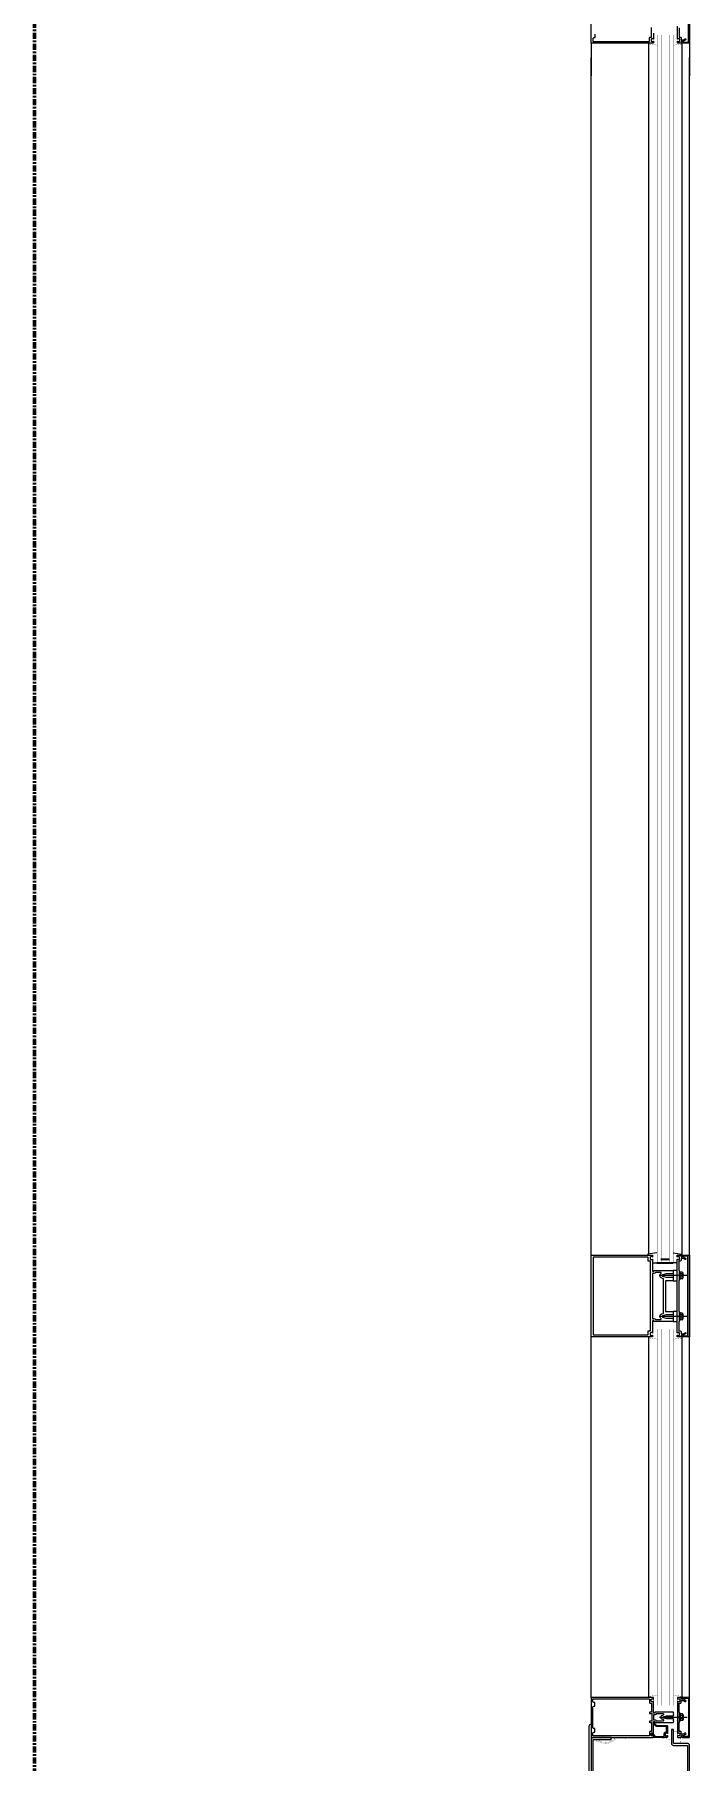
# Model space of a CAD drawing. Header units: inches. Extents: x 3850 to 5846, y -3 to 909.
# Drawn here: x 4760.3 to 4800.3, y 411.1 to 516.5 of the extents above; entities that cross this region are included whole.
import ezdxf

# ---------------------------------------------------------------- set-up
doc = ezdxf.new("R2010")
doc.units = ezdxf.units.IN
doc.header["$LTSCALE"] = 0.5
doc.header["$MEASUREMENT"] = 0
doc.linetypes.add('CENTER2', pattern=[1.125, 0.75, -0.125, 0.125, -0.125])
doc.layers.get('0').update_dxf_attribs({"lineweight": 18})
doc.layers.get('Defpoints').update_dxf_attribs({"color": 140, "lineweight": 18})
for name, color, linetype, lineweight in [('A-Detl-Fine', 90, 'Continuous', 18), ('A-Detl-Medm', 31, 'Continuous', 25), ('A-Detl-Thin', 150, 'Continuous', 18), ('A-Detl-Wide', 213, 'Continuous', 50)]:
    doc.layers.add(name, color=color, linetype=linetype, lineweight=lineweight)
doc.styles.add('Arch-Dim', font='romans.shx', dxfattribs={"width": 0.75})
doc.dimstyles.new('Aec-Arch-I-96', dxfattribs={"dimscale": 96, "dimtxt": 0.09375, "dimasz": 0.0625, "dimexe": 0.0625, "dimexo": 0.0625, "dimgap": 0.03125, "dimtad": 1, "dimdec": 4, "dimzin": 3, "dimdsep": 46, "dimlunit": 4, "dimtxsty": 'Arch-Dim', "dimblk": 'ARCHTICK', "dimcen": 0.09375, "dimazin": 2, "dimtfac": 0.75, "dimtdec": 4, "dimtix": 1, "dimtmove": 2, "dimatfit": 2, "dimfxl": 1, "dimtolj": 1, "dimtzin": 0, "dimarcsym": 0})

# ---------------------------------------------------------------- blocks, each defined once
blk = doc.blocks.new('AecDtl_9650C2')
at = {"layer": 'A-Detl-Thin'}
blk.add_lwpolyline([(0.04, 0.59), (0.6, 0.02, 0.414214), (0.65, 0.02), (0.65, 0.02, 0.397145), (0.65, 0.07), (0.16, 0.62, -0.18372), (0.12, 0.7), (0.12, 3.88, 0.414214), (0, 4), (0, 0.68, 0.198912)], format="xyb", close=True, dxfattribs=at)
blk = doc.blocks.new('_ArchTick')
at = {"color": 0, "linetype": 'ByBlock', "const_width": 0.15}
blk.add_lwpolyline([(-0.5, -0.5), (0.5, 0.5)], dxfattribs=at)
blk = doc.blocks.new('*D189')
at = {"layer": 'A-Detl-Wide', "color": 0, "lineweight": -2, "transparency": 16777216}
for p, q in [((4802.32, 415), (4838.32, 415)), ((4836.32, 415), (4836.32, 409)), ((4795.82, 409), (4838.32, 409))]:
    blk.add_line(p, q, dxfattribs=at)
at = {"layer": 'Defpoints', "color": 0, "transparency": 16777216}
for p in [(4800.32, 415), (4793.82, 409), (4836.32, 409)]:
    blk.add_point(p, dxfattribs=at)
at = {"layer": 'A-Detl-Wide', "color": 0, "lineweight": -2, "transparency": 16777216, "xscale": 2, "yscale": 2, "zscale": 2}
for p, rotation in [((4836.32, 415), 90), ((4836.32, 409), 270)]:
    blk.add_blockref('_ArchTick', p, dxfattribs=dict(at, rotation=rotation))
at = {"layer": 'A-Detl-Wide', "color": 0, "transparency": 16777216, "insert": (4833.53, 412), "char_height": 3, "attachment_point": 5, "rotation": 90, "style": 'Arch-Dim'}
blk.add_mtext('\\A1;6"', dxfattribs=at)

msp = doc.modelspace()

# ---------------------------------------------------------------- linework, layer by layer
at = {"layer": 'A-Detl-Fine'}
for p, q in [((4797.83788, 515.94367), (4797.83788, 516.00268)), ((4797.83788, 442.06037), (4797.83788, 515.94367)), ((4799.87002, 515.94367), (4799.87002, 516.00446)), ((4799.87002, 442.06037), (4799.87002, 515.94367)), ((4798.06993, 441.52037), (4798.31993, 441.52037)), ((4800.16419, 440.74998), (4798.47038, 440.74998)), ((4799.56944, 441.52037), (4799.31944, 441.52037)), ((4799.73848, 441.00679), (4799.69848, 441.00679)), ((4799.69848, 441.00679), (4799.69848, 440.50679)), ((4799.73848, 440.50679), (4799.69848, 440.50679)), ((4799.73848, 441.00679), (4799.73848, 440.50679)), ((4799.87816, 440.9597), (4799.73848, 440.9597)), ((4799.87816, 440.85825), (4799.73848, 440.85825)), ((4799.87816, 440.65533), (4799.73848, 440.65533)), ((4799.87816, 440.55387), (4799.73848, 440.55387)), ((4799.90079, 440.94338), (4799.88209, 440.94338)), ((4799.88209, 440.94338), (4799.88209, 440.57019)), ((4799.90079, 440.57019), (4799.88209, 440.57019)), ((4799.91309, 440.90897), (4799.91309, 440.6046)), ((4799.73848, 438.50679), (4799.69848, 438.50679)), ((4799.69848, 438.50679), (4799.69848, 438.00679)), ((4799.73848, 438.50679), (4799.73848, 438.00679)), ((4799.87816, 438.4597), (4799.73848, 438.4597)), ((4799.88209, 438.44338), (4799.88209, 438.07019)), ((4799.90079, 438.44338), (4799.88209, 438.44338)), ((4799.91309, 438.40897), (4799.91309, 438.1046)), ((4800.16419, 438.24998), (4798.47038, 438.24998)), ((4799.73848, 438.00679), (4799.69848, 438.00679)), ((4799.87816, 438.35825), (4799.73848, 438.35825)), ((4799.87816, 438.15533), (4799.73848, 438.15533)), ((4799.87816, 438.05387), (4799.73848, 438.05387)), ((4799.90079, 438.07019), (4799.88209, 438.07019)), ((4797.83778, 436.94097), (4797.83778, 436.99998)), ((4797.83788, 415.05899), (4797.83788, 436.94095)), ((4799.86993, 436.94097), (4799.86993, 437.00176)), ((4799.87002, 415.05899), (4799.87002, 436.94095)), ((4797.83788, 415.05899), (4797.83788, 414.99998)), ((4799.87002, 415.05899), (4799.87002, 414.9982)), ((4800.18136, 413.77844), (4798.48755, 413.77844)), ((4799.75564, 414.03525), (4799.71564, 414.03525)), ((4799.71564, 414.03525), (4799.71564, 413.53525)), ((4799.75564, 413.53525), (4799.71564, 413.53525)), ((4799.75564, 414.03525), (4799.75564, 413.53525)), ((4799.89532, 413.98816), (4799.75564, 413.98816)), ((4799.89532, 413.88671), (4799.75564, 413.88671)), ((4799.89532, 413.68379), (4799.75564, 413.68379)), ((4799.89532, 413.58233), (4799.75564, 413.58233)), ((4799.89925, 413.97184), (4799.89925, 413.59865)), ((4799.91795, 413.97184), (4799.89925, 413.97184)), ((4799.91795, 413.59865), (4799.89925, 413.59865)), ((4799.93025, 413.93743), (4799.93025, 413.63306)), ((4798.69294, 412.49791), (4798.69294, 412.55655))]:
    msp.add_line(p, q, dxfattribs=at)
at = {"layer": 'A-Detl-Fine', "const_width": 0.01111}
for points in [[(4798.12127, 516.47137), (4798.36558, 516.47137)], [(4799.58663, 516.47137), (4799.34231, 516.47137)], [(4798.36558, 515.86889), (4797.83788, 515.94367)], [(4799.34231, 515.86889), (4799.87002, 515.94367)], [(4798.12117, 437.46867), (4798.36549, 437.46867)], [(4799.58654, 437.46867), (4799.34222, 437.46867)], [(4798.36549, 436.86619), (4797.83778, 436.94097)], [(4799.34222, 436.86619), (4799.86993, 436.94097)], [(4798.36558, 415.13377), (4797.83788, 415.05899)], [(4798.12127, 414.53129), (4798.36558, 414.53129)], [(4799.34231, 415.13377), (4799.87002, 415.05899)], [(4799.58663, 414.53129), (4799.34231, 414.53129)], [(4799.34256, 414.08431), (4799.58685, 414.08431)], [(4799.58685, 413.47257), (4799.34256, 413.47257)], [(4794.62063, 412.34039), (4794.62344, 412.35311), (4794.63111, 412.36332), (4794.64253, 412.36951)], [(4794.65093, 412.31008), (4794.63566, 412.31423), (4794.62478, 412.32511), (4794.62063, 412.34039)], [(4794.64251, 412.36951), (4794.90749, 412.43529)], [(4794.65708, 412.31068), (4794.6551, 412.31037), (4794.653, 412.31016), (4794.65093, 412.31008)], [(4794.73005, 412.32881), (4794.65712, 412.3107)], [(4795.19562, 412.18433), (4795.12532, 412.18762), (4795.05524, 412.19726), (4794.98601, 412.2129), (4794.91824, 412.23423), (4794.85254, 412.26089), (4794.78954, 412.29255), (4794.72986, 412.32888)], [(4795.19562, 412.24492), (4795.11721, 412.24913), (4795.03966, 412.26148), (4794.96382, 412.28155), (4794.89055, 412.3089), (4794.82071, 412.34311)], [(4794.91584, 412.41829), (4794.82164, 412.34302)], [(4794.90749, 412.43527), (4794.90832, 412.43544), (4794.90917, 412.43556), (4794.91002, 412.43561)], [(4794.91002, 412.43561), (4794.91488, 412.43429), (4794.91833, 412.43083), (4794.91965, 412.42598)], [(4794.91965, 412.42598), (4794.91919, 412.42305), (4794.91787, 412.42042), (4794.91582, 412.41831)], [(4795.76095, 412.49486), (4795.7162, 412.44954), (4795.66788, 412.40831), (4795.61634, 412.37132), (4795.56195, 412.33875), (4795.50506, 412.31075), (4795.44603, 412.28748), (4795.38521, 412.2691), (4795.32297, 412.25577), (4795.25965, 412.24766), (4795.19562, 412.24492)], [(4795.80914, 412.45736), (4795.7653, 412.41263), (4795.71813, 412.3714), (4795.66793, 412.33384), (4795.61502, 412.3001), (4795.55972, 412.27034), (4795.50236, 412.24472), (4795.44324, 412.22341), (4795.38269, 412.20655), (4795.32102, 412.19432), (4795.25856, 412.18686), (4795.19562, 412.18433)], [(4795.41834, 412.49634), (4795.41834, 412.52664)], [(4795.76116, 412.49634), (4795.41834, 412.49634)], [(4795.44865, 412.55692), (4795.43338, 412.55278), (4795.42251, 412.5419), (4795.41836, 412.52664)], [(4795.44865, 412.55692), (4796.39557, 412.55692)], [(4796.39557, 412.45919), (4795.80923, 412.45919)], [(4796.39557, 412.55692), (4796.39557, 412.45919)], [(4798.69294, 412.55655), (4798.80593, 412.55655)], [(4799.22064, 412.42311), (4798.69294, 412.49791)], [(4798.97633, 413.02561), (4799.22064, 413.02561)], [(4799.5871, 412.90911), (4799.34278, 412.90911)], [(4799.34278, 412.5573), (4799.5871, 412.5573)], [(4799.7834, 412.37798), (4799.78614, 412.44095), (4799.79437, 412.50331), (4799.80809, 412.56446)], [(4799.80809, 412.1915), (4799.79437, 412.25265), (4799.78614, 412.31501), (4799.7834, 412.37798)]]:
    msp.add_lwpolyline(points, dxfattribs=at)
at = {"layer": 'A-Detl-Fine'}
for points in [[(4798.31993, 442.1369), (4797.77993, 442.06037), (4797.77993, 442.00037), (4797.89557, 442.00037)], [(4799.31944, 442.1369), (4799.85944, 442.06037), (4799.85944, 442.00037), (4799.74381, 442.00037)]]:
    msp.add_lwpolyline(points, dxfattribs=at)
for points in [[(4799.56969, 441.06298), (4799.31969, 441.06298), (4799.31969, 440.43698), (4799.56969, 440.43698)], [(4799.56969, 438.56298), (4799.31969, 438.56298), (4799.31969, 437.93698), (4799.56969, 437.93698)]]:
    msp.add_lwpolyline(points, close=True, dxfattribs=at)
at = {"layer": 'A-Detl-Fine', "linetype": 'Continuous', "const_width": 0.01111}
for points in [[(4799.34256, 414.02324), (4799.34256, 414.08431)], [(4799.34256, 413.47257), (4799.34256, 413.53366)]]:
    msp.add_lwpolyline(points, dxfattribs=at)
at = {"layer": 'A-Detl-Fine'}
for centre, radius, start, end in [((4799.85878, 440.90897), 0.05431, 290.9107, 69.0893), ((4799.74824, 440.75679), 0.16485, 322.0123, 37.9877), ((4799.85878, 440.6046), 0.05431, 290.9107, 69.0893), ((4799.85878, 438.40897), 0.05431, 290.9107, 69.0893), ((4799.74824, 438.25679), 0.16485, 322.0123, 37.9877), ((4799.85878, 438.1046), 0.05431, 290.9107, 69.0893), ((4799.87594, 413.93743), 0.05431, 290.9107, 69.0893), ((4799.7654, 413.78525), 0.16485, 322.0123, 37.9877), ((4799.87594, 413.63306), 0.05431, 290.9107, 69.0893)]:
    msp.add_arc(centre, radius, start, end, dxfattribs=at)
at = {"layer": 'A-Detl-Medm', "linetype": 'Continuous'}
for p, q in [((4798.56969, 441.74998), (4799.06969, 441.74998)), ((4798.56969, 441.49998), (4798.31969, 441.49998)), ((4799.06969, 441.49998), (4798.56969, 441.49998)), ((4799.31969, 441.49998), (4799.06969, 441.49998))]:
    msp.add_line(p, q, dxfattribs=at)
at = {"layer": 'A-Detl-Medm', "linetype": 'Continuous', "const_width": 0.01111}
for points in [[(4798.36534, 516.49129), (4798.36534, 441.49998)], [(4798.36534, 516.49129), (4799.34256, 516.49129)], [(4798.60963, 516.49129), (4798.60963, 441.49998)], [(4799.09824, 441.49998), (4799.09824, 516.49129)], [(4799.34256, 441.52037), (4799.34256, 516.49129)], [(4798.60963, 516.24699), (4799.09824, 516.24699)], [(4798.36524, 437.48859), (4799.34247, 437.48859)], [(4798.36534, 437.48859), (4798.36534, 414.51137)], [(4798.60963, 437.48859), (4798.60963, 414.51137)], [(4799.09824, 414.51137), (4799.09824, 437.48859)], [(4799.34256, 414.51137), (4799.34256, 437.46867)], [(4798.60954, 437.2443), (4799.09815, 437.2443)], [(4798.36534, 414.51137), (4799.34256, 414.51137)], [(4798.60963, 414.75567), (4799.09824, 414.75567)]]:
    msp.add_lwpolyline(points, dxfattribs=at)
at = {"layer": 'A-Detl-Thin'}
for p, q in [((4794.31946, 516.00268), (4794.31946, 518.50268)), ((4800.26114, 516.05156), (4800.26114, 518.45382)), ((4800.31978, 518.50268), (4800.31978, 516.00268)), ((4794.53446, 516.54505), (4794.53446, 516.3154)), ((4797.87942, 516.33991), (4797.88642, 516.34691)), ((4797.88642, 516.34691), (4797.89627, 516.34957)), ((4797.89627, 516.34957), (4797.89627, 516.34961)), ((4797.89627, 516.34961), (4797.99888, 516.34961)), ((4797.99888, 516.34961), (4797.99888, 516.94681)), ((4798.12104, 516.59879), (4798.12104, 516.25481)), ((4794.3188, 516.00268), (4794.3188, 514.00268)), ((4798.10149, 516.00268), (4794.31946, 516.00268)), ((4794.41723, 516.25676), (4794.41719, 516.25676)), ((4794.41719, 516.25676), (4794.41719, 516.10041)), ((4794.41719, 516.10041), (4797.84742, 516.10041)), ((4794.42521, 516.28634), (4794.41723, 516.25676)), ((4794.44624, 516.30738), (4794.42521, 516.28634)), ((4794.47583, 516.31538), (4794.44624, 516.30738)), ((4794.53446, 516.3154), (4794.47583, 516.3154)), ((4794.47583, 516.3154), (4794.47583, 516.31538)), ((4797.84742, 516.10043), (4797.8622, 516.10442)), ((4797.84742, 516.10041), (4797.84742, 516.10043)), ((4797.8622, 516.10442), (4797.87272, 516.11493)), ((4797.87272, 516.11493), (4797.87671, 516.12972)), ((4797.87671, 516.12972), (4797.87673, 516.12972)), ((4797.87673, 516.12972), (4797.87673, 516.33006)), ((4797.87673, 516.33006), (4797.87674, 516.33006)), ((4797.87674, 516.33006), (4797.87942, 516.33991)), ((4797.97447, 516.22158), (4797.97445, 516.22158)), ((4797.97445, 516.22158), (4797.97445, 516.13559)), ((4797.97445, 516.13559), (4797.97447, 516.13559)), ((4797.98112, 516.24624), (4797.97447, 516.22158)), ((4797.97447, 516.13559), (4797.98112, 516.11094)), ((4797.99865, 516.26377), (4797.98112, 516.24624)), ((4797.98112, 516.11094), (4797.99865, 516.0934)), ((4798.02331, 516.27043), (4797.99865, 516.26377)), ((4797.99865, 516.0934), (4798.02331, 516.08674)), ((4798.03358, 516.27045), (4798.02331, 516.27045)), ((4798.02331, 516.27045), (4798.02331, 516.27043)), ((4798.02331, 516.08674), (4798.03358, 516.08674)), ((4798.0336, 516.27043), (4798.03358, 516.27045)), ((4798.03358, 516.08676), (4798.05648, 516.08977)), ((4798.03358, 516.08674), (4798.03358, 516.08676)), ((4798.05652, 516.2674), (4798.0336, 516.27043)), ((4798.05648, 516.08977), (4798.07764, 516.09857)), ((4798.07769, 516.25859), (4798.05652, 516.2674)), ((4798.07764, 516.09857), (4798.09594, 516.11268)), ((4798.09599, 516.24445), (4798.07769, 516.25859)), ((4798.09594, 516.11268), (4798.09599, 516.11266)), ((4798.10658, 516.24016), (4798.09599, 516.24451)), ((4798.09599, 516.24451), (4798.09599, 516.24445)), ((4798.09599, 516.11266), (4798.10658, 516.11702)), ((4798.11134, 516.00538), (4798.10149, 516.00272)), ((4798.10149, 516.00272), (4798.10149, 516.00268)), ((4798.11657, 516.24428), (4798.10658, 516.24016)), ((4798.10658, 516.11702), (4798.11657, 516.11289)), ((4798.11834, 516.01238), (4798.11134, 516.00538)), ((4798.121, 516.25481), (4798.11657, 516.24428)), ((4798.11657, 516.11289), (4798.121, 516.10236)), ((4798.121, 516.02223), (4798.11834, 516.01238)), ((4798.12104, 516.25481), (4798.121, 516.25481)), ((4798.121, 516.10236), (4798.12104, 516.10236)), ((4798.12104, 516.02223), (4798.121, 516.02223)), ((4798.12104, 516.10236), (4798.12104, 516.02223)), ((4799.82726, 516.06132), (4799.82726, 516.08086)), ((4799.82726, 516.08086), (4799.8273, 516.08086)), ((4799.82728, 516.06132), (4799.82726, 516.06132)), ((4799.8353, 516.03175), (4799.82728, 516.06132)), ((4799.8273, 516.08086), (4799.83263, 516.10058)), ((4799.83263, 516.10058), (4799.84664, 516.11459)), ((4799.85633, 516.01073), (4799.8353, 516.03175)), ((4799.84664, 516.11459), (4799.86635, 516.11992)), ((4799.8859, 516.00272), (4799.85633, 516.01073)), ((4799.86635, 516.11992), (4799.88606, 516.11458)), ((4799.8859, 516.00268), (4799.8859, 516.00272)), ((4800.31978, 516.00268), (4799.8859, 516.00268)), ((4799.88606, 516.11458), (4799.90007, 516.10057)), ((4799.90007, 516.10057), (4799.90541, 516.08086)), ((4799.90541, 516.08086), (4799.90542, 516.08086)), ((4799.90542, 516.08086), (4799.90542, 516.05156)), ((4799.90542, 516.05156), (4800.26114, 516.05156)), ((4800.31978, 516.00268), (4800.31978, 514.00268)), ((4794.31897, 414.99998), (4794.31912, 515.12503)), ((4800.31978, 414.99998), (4800.31978, 515.12507)), ((4799.8858, 437.00002), (4799.85623, 437.00803)), ((4799.8858, 436.99998), (4799.8858, 437.00002)), ((4798.10149, 414.99998), (4794.31897, 414.99998)), ((4794.31897, 414.99998), (4794.31897, 412.55692)), ((4794.41669, 414.7459), (4794.41669, 414.90225)), ((4794.41669, 414.90225), (4797.84742, 414.90225)), ((4794.41673, 414.7459), (4794.41669, 414.7459)), ((4794.41669, 413.15791), (4794.41669, 414.39897)), ((4794.41669, 414.39897), (4794.41673, 414.39897)), ((4794.42472, 414.71632), (4794.41673, 414.7459)), ((4794.41673, 414.39897), (4794.42472, 414.42856)), ((4794.44575, 414.69528), (4794.42472, 414.71632)), ((4794.42472, 414.42856), (4794.44575, 414.44959)), ((4794.47533, 414.68728), (4794.44575, 414.69528)), ((4794.44575, 414.44959), (4794.47533, 414.45759)), ((4794.47533, 414.68726), (4794.47533, 414.68728)), ((4794.53397, 414.68726), (4794.47533, 414.68726)), ((4794.47533, 414.45759), (4794.47533, 414.45761)), ((4794.47533, 414.45761), (4794.53397, 414.45761)), ((4794.53397, 414.45761), (4794.53397, 414.68726)), ((4797.84742, 414.90225), (4797.84742, 414.90223)), ((4797.84742, 414.90223), (4797.8622, 414.89824)), ((4797.8622, 414.89824), (4797.87272, 414.88773)), ((4797.87272, 414.88773), (4797.87671, 414.87294)), ((4797.87671, 414.87294), (4797.87673, 414.87294)), ((4797.87673, 414.87294), (4797.87673, 414.6726)), ((4797.87673, 414.6726), (4797.87674, 414.6726)), ((4797.87674, 414.6726), (4797.87942, 414.66275)), ((4797.87942, 414.66275), (4797.88642, 414.65575)), ((4797.88642, 414.65575), (4797.89627, 414.65309)), ((4797.89627, 414.65309), (4797.89627, 414.65305)), ((4797.89627, 414.65305), (4797.99888, 414.65305)), ((4797.97445, 414.78108), (4797.97445, 414.86707)), ((4797.97445, 414.86707), (4797.97447, 414.86707)), ((4797.97447, 414.78108), (4797.97445, 414.78108)), ((4797.97447, 414.86707), (4797.98112, 414.89172)), ((4797.98112, 414.75642), (4797.97447, 414.78108)), ((4797.98112, 414.89172), (4797.99865, 414.90926)), ((4797.99865, 414.73889), (4797.98112, 414.75642)), ((4797.99865, 414.90926), (4798.02331, 414.91592)), ((4798.02331, 414.73223), (4797.99865, 414.73889)), ((4797.99888, 414.65305), (4797.99888, 414.08431)), ((4798.02331, 414.91592), (4798.03358, 414.91592)), ((4798.02331, 414.73221), (4798.02331, 414.73223)), ((4798.03358, 414.73221), (4798.02331, 414.73221)), ((4798.03358, 414.91592), (4798.03358, 414.9159)), ((4798.03358, 414.9159), (4798.05648, 414.91289)), ((4798.0336, 414.73223), (4798.03358, 414.73221)), ((4798.05652, 414.73526), (4798.0336, 414.73223)), ((4798.05648, 414.91289), (4798.07764, 414.90409)), ((4798.07769, 414.74407), (4798.05652, 414.73526)), ((4798.07764, 414.90409), (4798.09594, 414.88998)), ((4798.09599, 414.75821), (4798.07769, 414.74407)), ((4798.09594, 414.88998), (4798.09599, 414.89)), ((4798.09599, 414.89), (4798.10658, 414.88564)), ((4798.10658, 414.7625), (4798.09599, 414.75815)), ((4798.09599, 414.75815), (4798.09599, 414.75821)), ((4798.10149, 414.99994), (4798.10149, 414.99998)), ((4798.11134, 414.99728), (4798.10149, 414.99994)), ((4798.10638, 414.38921), (4798.12104, 414.40387)), ((4798.12104, 414.37455), (4798.10638, 414.38921)), ((4798.10658, 414.88564), (4798.11657, 414.88977)), ((4798.11657, 414.75838), (4798.10658, 414.7625)), ((4798.11834, 414.99028), (4798.11134, 414.99728)), ((4798.11657, 414.88977), (4798.121, 414.9003)), ((4798.121, 414.74785), (4798.11657, 414.75838)), ((4798.121, 414.98043), (4798.11834, 414.99028)), ((4798.12104, 414.98043), (4798.121, 414.98043)), ((4798.121, 414.9003), (4798.12104, 414.9003)), ((4798.12104, 414.74785), (4798.121, 414.74785)), ((4798.12104, 414.9003), (4798.12104, 414.98043)), ((4798.12104, 414.40387), (4798.12104, 414.74785)), ((4798.12104, 414.03546), (4798.12104, 414.37455)), ((4799.82728, 414.94134), (4799.82726, 414.94134)), ((4799.82726, 414.94134), (4799.82726, 414.9218)), ((4799.82726, 414.9218), (4799.8273, 414.9218)), ((4799.8353, 414.97091), (4799.82728, 414.94134)), ((4799.8273, 414.9218), (4799.83263, 414.90208)), ((4799.83263, 414.90208), (4799.84664, 414.88807)), ((4799.85633, 414.99193), (4799.8353, 414.97091)), ((4799.84664, 414.88807), (4799.86635, 414.88274)), ((4799.8859, 414.99994), (4799.85633, 414.99193)), ((4799.86635, 414.88274), (4799.88606, 414.88808)), ((4800.31978, 414.99998), (4799.8859, 414.99998)), ((4799.8859, 414.99998), (4799.8859, 414.99994)), ((4799.88606, 414.88808), (4799.90007, 414.90209)), ((4799.90007, 414.90209), (4799.90541, 414.9218)), ((4799.90541, 414.9218), (4799.90542, 414.9218)), ((4799.90542, 414.9218), (4799.90542, 414.9511)), ((4799.90542, 414.9511), (4800.26114, 414.9511)), ((4800.26114, 414.9511), (4800.26114, 412.60578)), ((4800.31978, 412.55692), (4800.31978, 414.99998)), ((4794.41673, 413.15791), (4794.41669, 413.15791)), ((4794.42472, 413.12833), (4794.41673, 413.15791)), ((4794.44575, 413.10729), (4794.42472, 413.12833)), ((4794.47533, 413.09929), (4794.44575, 413.10729)), ((4794.47533, 413.09927), (4794.47533, 413.09929)), ((4794.53397, 413.09927), (4794.47533, 413.09927)), ((4794.53397, 412.86964), (4794.53397, 413.09927)), ((4797.87676, 414.06477), (4797.87673, 414.06477)), ((4797.87673, 414.06477), (4797.87673, 414.02567)), ((4797.87673, 414.02567), (4797.87674, 414.02567)), ((4797.87676, 413.53121), (4797.87673, 413.53121)), ((4797.87673, 413.53121), (4797.87673, 413.49212)), ((4797.87673, 413.49212), (4797.87674, 413.49212)), ((4797.87674, 414.02567), (4797.87942, 414.01583)), ((4797.87674, 413.49212), (4797.87942, 413.48227)), ((4797.87943, 414.07461), (4797.87676, 414.06477)), ((4797.87943, 413.54106), (4797.87676, 413.53121)), ((4797.87942, 414.01583), (4797.88642, 414.00883)), ((4797.87942, 413.48227), (4797.88642, 413.47527)), ((4797.88642, 414.08162), (4797.87943, 414.07461)), ((4797.88642, 413.54806), (4797.87943, 413.54106)), ((4797.89627, 414.08429), (4797.88642, 414.08162)), ((4797.88642, 414.00883), (4797.89627, 414.00617)), ((4797.89627, 413.55074), (4797.88642, 413.54806)), ((4797.88642, 413.47527), (4797.89627, 413.47261)), ((4797.99888, 414.08431), (4797.89627, 414.08431)), ((4797.89627, 414.08431), (4797.89627, 414.08429)), ((4797.89627, 414.00617), (4797.89627, 414.00615)), ((4797.89627, 414.00615), (4798.02331, 414.00615)), ((4798.02331, 413.55076), (4797.89627, 413.55076)), ((4797.89627, 413.55076), (4797.89627, 413.55074)), ((4797.89627, 413.47261), (4797.89627, 413.47257)), ((4797.89627, 413.47257), (4797.99888, 413.47257)), ((4797.99888, 413.47257), (4797.99888, 412.90383)), ((4798.02331, 414.00615), (4798.02331, 413.55076)), ((4798.10638, 413.16769), (4798.12104, 413.18234)), ((4798.12104, 413.15303), (4798.10638, 413.16769)), ((4798.12237, 414.03053), (4798.12104, 414.03546)), ((4798.18553, 413.92796), (4798.12104, 413.92796)), ((4798.12104, 413.92796), (4798.12104, 413.62894)), ((4798.12104, 413.62894), (4798.18553, 413.62894)), ((4798.12104, 413.52144), (4798.12237, 413.52637)), ((4798.12104, 413.18234), (4798.12104, 413.52144)), ((4798.12104, 412.80904), (4798.12104, 413.15303)), ((4798.12588, 414.02703), (4798.12237, 414.03053)), ((4798.12237, 413.52637), (4798.12588, 413.52987)), ((4798.1308, 414.02569), (4798.12588, 414.02703)), ((4798.12588, 413.52987), (4798.1308, 413.53121)), ((4798.12884, 413.40417), (4798.12884, 413.51166)), ((4798.12884, 413.51166), (4798.12886, 413.51166)), ((4798.12886, 413.40417), (4798.12884, 413.40417)), ((4798.12886, 413.51166), (4798.13153, 413.52151)), ((4798.13086, 413.38896), (4798.12886, 413.40417)), ((4798.1308, 414.02567), (4798.1308, 414.02569)), ((4798.18553, 414.02567), (4798.1308, 414.02567)), ((4798.1308, 413.53121), (4798.18553, 413.53121)), ((4798.13669, 413.3749), (4798.13086, 413.38896)), ((4798.13153, 413.52151), (4798.13853, 413.52852)), ((4798.14603, 413.36272), (4798.13669, 413.3749)), ((4798.13853, 413.52852), (4798.14838, 413.53119)), ((4798.14603, 413.3627), (4798.14603, 413.36272)), ((4798.26817, 413.24056), (4798.14603, 413.3627)), ((4798.14838, 413.53119), (4798.14838, 413.53121)), ((4798.14838, 413.53121), (4798.16793, 413.53121)), ((4798.16793, 413.53121), (4798.16793, 413.53117)), ((4798.16793, 413.53117), (4798.17778, 413.52851)), ((4798.17778, 413.52851), (4798.18478, 413.52151)), ((4798.18478, 413.52151), (4798.18744, 413.51166)), ((4798.18553, 413.62894), (4798.18551, 413.62892)), ((4798.18551, 413.62892), (4798.22421, 413.62175)), ((4798.19046, 414.02703), (4798.18553, 414.02571)), ((4798.18553, 414.02571), (4798.18553, 414.02567)), ((4798.18557, 413.92798), (4798.18553, 413.92796)), ((4798.18553, 413.53121), (4798.18553, 413.53119)), ((4798.18553, 413.53119), (4798.19046, 413.52987)), ((4798.22426, 413.93518), (4798.18557, 413.92798)), ((4798.18744, 413.51166), (4798.18748, 413.51166)), ((4798.18748, 413.51166), (4798.18748, 413.40417)), ((4798.18748, 413.40417), (4798.30964, 413.28201)), ((4798.19396, 414.03053), (4798.19046, 414.02703)), ((4798.19046, 413.52987), (4798.19396, 413.52637)), ((4798.19528, 414.03546), (4798.19396, 414.03053)), ((4798.19396, 413.52637), (4798.19528, 413.52144)), ((4798.1953, 414.03546), (4798.19528, 414.03546)), ((4798.19528, 413.52144), (4798.1953, 413.52144)), ((4798.19531, 414.07455), (4798.1953, 414.07455)), ((4798.1953, 414.07455), (4798.1953, 414.03546)), ((4798.1953, 413.52144), (4798.1953, 413.48235)), ((4798.1953, 413.48235), (4798.19531, 413.48235)), ((4798.19666, 414.07947), (4798.19531, 414.07455)), ((4798.19531, 413.48235), (4798.19666, 413.47743)), ((4798.20016, 414.08297), (4798.19666, 414.07947)), ((4798.19666, 413.47743), (4798.20016, 413.47394)), ((4798.20508, 414.08431), (4798.20016, 414.08297)), ((4798.20016, 413.47394), (4798.20508, 413.47261)), ((4799.34256, 414.08431), (4798.20508, 414.08431)), ((4798.20508, 413.47261), (4798.20508, 413.47257)), ((4798.20508, 413.47257), (4799.34256, 413.47257)), ((4798.22421, 413.62175), (4798.25726, 413.60153)), ((4798.2573, 413.95543), (4798.22426, 413.93518)), ((4798.25726, 413.60153), (4798.28126, 413.57034)), ((4798.28128, 413.98664), (4798.2573, 413.95543)), ((4798.26819, 413.24056), (4798.26817, 413.24056)), ((4798.28037, 413.23122), (4798.26819, 413.24056)), ((4798.29443, 413.2254), (4798.28037, 413.23122)), ((4798.28126, 413.57034), (4798.28128, 413.5703)), ((4798.28128, 413.9866), (4798.28128, 413.98664)), ((4798.73422, 413.9866), (4798.28128, 413.9866)), ((4798.28128, 413.5703), (4798.73422, 413.5703)), ((4798.30964, 413.22339), (4798.29443, 413.2254)), ((4798.30964, 413.28201), (4798.91747, 413.28201)), ((4798.91747, 413.22339), (4798.30964, 413.22339)), ((4798.58243, 413.8033), (4798.59934, 413.85022)), ((4798.58243, 413.75359), (4798.58243, 413.8033)), ((4798.59934, 413.70666), (4798.58243, 413.75359)), ((4798.59934, 413.85022), (4798.63317, 413.88879)), ((4798.63317, 413.66809), (4798.59934, 413.70666)), ((4798.63317, 413.88879), (4798.68392, 413.91343)), ((4798.68392, 413.64345), (4798.63317, 413.66809)), ((4798.68152, 413.79552), (4798.70921, 413.81903)), ((4798.68152, 413.76136), (4798.68152, 413.79552)), ((4798.70921, 413.73785), (4798.68152, 413.76136)), ((4798.68391, 413.91345), (4798.7418, 413.92895)), ((4798.68392, 413.91343), (4798.68391, 413.91345)), ((4798.7418, 413.62793), (4798.68391, 413.64345)), ((4798.68391, 413.64345), (4798.68392, 413.64345)), ((4798.70921, 413.81905), (4798.92235, 413.87617)), ((4798.70921, 413.81903), (4798.70921, 413.81905)), ((4798.70921, 413.73783), (4798.70921, 413.73785)), ((4798.92235, 413.68073), (4798.70921, 413.73783)), ((4798.73422, 413.98656), (4798.73422, 413.9866)), ((4798.75876, 413.9736), (4798.73422, 413.98656)), ((4798.73422, 413.57032), (4798.75877, 413.58329)), ((4798.73422, 413.5703), (4798.73422, 413.57032)), ((4798.7418, 413.92895), (4798.74181, 413.92897)), ((4798.7418, 413.62791), (4798.7418, 413.62793)), ((4798.76215, 413.60904), (4798.7418, 413.62791)), ((4798.74181, 413.92897), (4798.76216, 413.94786)), ((4798.76216, 413.94786), (4798.75876, 413.9736)), ((4798.75877, 413.58329), (4798.76215, 413.60904)), ((4798.91747, 413.28201), (4798.91747, 413.28199)), ((4798.91747, 413.28199), (4798.94704, 413.27401)), ((4798.91747, 412.88331), (4798.91747, 413.22339)), ((4798.92235, 413.87617), (4799.34256, 413.87617)), ((4799.34256, 413.68073), (4798.92235, 413.68073)), ((4798.94704, 413.27401), (4798.96807, 413.25299)), ((4798.96807, 413.25299), (4798.97606, 413.22341)), ((4798.97606, 413.22341), (4798.9761, 413.22339)), ((4798.9761, 413.22339), (4798.9761, 412.80904)), ((4799.34256, 414.04522), (4799.34256, 414.08431)), ((4799.35722, 414.03057), (4799.34256, 414.04522)), ((4799.34256, 414.01591), (4799.35722, 414.03057)), ((4799.34256, 413.94457), (4799.34256, 414.01591)), ((4799.35722, 413.92991), (4799.34256, 413.94457)), ((4799.34256, 413.91526), (4799.35722, 413.92991)), ((4799.34256, 413.87617), (4799.34256, 413.91526)), ((4799.34256, 413.64164), (4799.34256, 413.68073)), ((4799.35722, 413.62697), (4799.34256, 413.64164)), ((4799.34256, 413.61231), (4799.35722, 413.62697)), ((4799.34256, 413.54099), (4799.34256, 413.61231)), ((4799.35722, 413.52633), (4799.34256, 413.54099)), ((4799.34256, 413.51166), (4799.35722, 413.52633)), ((4799.34256, 413.47257), (4799.34256, 413.51166)), ((4794.31897, 412.55692), (4798.10149, 412.55692)), ((4794.41669, 412.65465), (4794.41669, 412.811)), ((4794.41669, 412.811), (4794.41673, 412.811)), ((4797.84742, 412.65465), (4794.41669, 412.65465)), ((4794.41673, 412.811), (4794.42472, 412.84058)), ((4794.42472, 412.84058), (4794.44575, 412.86162)), ((4794.44575, 412.86162), (4794.47533, 412.86962)), ((4794.47533, 412.86962), (4794.47533, 412.86964)), ((4794.47533, 412.86964), (4794.53397, 412.86964)), ((4797.86222, 412.65867), (4797.84742, 412.65467)), ((4797.84742, 412.65467), (4797.84742, 412.65465)), ((4797.87273, 412.66918), (4797.86222, 412.65867)), ((4797.87671, 412.68396), (4797.87273, 412.66918)), ((4797.87673, 412.68396), (4797.87671, 412.68396)), ((4797.87676, 412.88428), (4797.87673, 412.88428)), ((4797.87673, 412.88428), (4797.87673, 412.68396)), ((4797.87943, 412.89413), (4797.87676, 412.88428)), ((4797.88642, 412.90114), (4797.87943, 412.89413)), ((4797.89627, 412.90381), (4797.88642, 412.90114)), ((4797.99888, 412.90383), (4797.89627, 412.90383)), ((4797.89627, 412.90383), (4797.89627, 412.90381)), ((4797.97445, 412.68981), (4797.97445, 412.77582)), ((4797.97445, 412.77582), (4797.97447, 412.77582)), ((4797.97447, 412.68981), (4797.97445, 412.68981)), ((4797.97447, 412.77582), (4797.98112, 412.80048)), ((4797.98112, 412.66516), (4797.97447, 412.68981)), ((4797.98112, 412.80048), (4797.99865, 412.81801)), ((4797.99865, 412.64762), (4797.98112, 412.66516)), ((4797.99395, 412.71917), (4798.0017, 412.74002)), ((4798.00418, 412.69793), (4797.99395, 412.71917)), ((4797.99865, 412.81801), (4798.02331, 412.82467)), ((4798.02331, 412.64096), (4797.99865, 412.64762)), ((4798.0017, 412.74002), (4798.02331, 412.74943)), ((4798.00416, 412.69792), (4798.00418, 412.69793)), ((4798.04794, 412.66015), (4798.00416, 412.69792)), ((4798.02331, 412.82467), (4798.03358, 412.82467)), ((4798.02331, 412.74943), (4798.12104, 412.74943)), ((4798.03358, 412.64096), (4798.02331, 412.64096)), ((4798.03358, 412.82467), (4798.03358, 412.82466)), ((4798.03358, 412.82466), (4798.05648, 412.82164)), ((4798.0336, 412.64098), (4798.03358, 412.64096)), ((4798.05652, 412.64401), (4798.0336, 412.64098)), ((4798.04796, 412.66019), (4798.04794, 412.66015)), ((4798.05845, 412.65663), (4798.04796, 412.66019)), ((4798.05648, 412.82164), (4798.07764, 412.81284)), ((4798.07769, 412.65282), (4798.05652, 412.64401)), ((4798.06799, 412.661), (4798.05845, 412.65663)), ((4798.07215, 412.67126), (4798.06799, 412.661)), ((4798.07216, 412.67126), (4798.07215, 412.67126)), ((4798.12104, 412.69081), (4798.07216, 412.69081)), ((4798.07216, 412.69081), (4798.07216, 412.67126)), ((4798.07764, 412.81284), (4798.09594, 412.79873)), ((4798.09599, 412.66696), (4798.07769, 412.65282)), ((4798.09594, 412.79873), (4798.09599, 412.79873)), ((4798.09599, 412.79873), (4798.10658, 412.79438)), ((4798.10658, 412.67126), (4798.09599, 412.66691)), ((4798.09599, 412.66691), (4798.09599, 412.66696)), ((4798.10149, 412.55696), (4798.11134, 412.55962)), ((4798.10149, 412.55692), (4798.10149, 412.55696)), ((4798.10658, 412.79438), (4798.11657, 412.7985)), ((4798.11657, 412.66713), (4798.10658, 412.67126)), ((4798.11134, 412.55962), (4798.11834, 412.56662)), ((4798.11657, 412.7985), (4798.121, 412.80904)), ((4798.121, 412.6566), (4798.11657, 412.66713)), ((4798.11834, 412.56662), (4798.121, 412.57647)), ((4798.121, 412.80904), (4798.12104, 412.80904)), ((4798.12104, 412.6566), (4798.121, 412.6566)), ((4798.121, 412.57647), (4798.12104, 412.57647)), ((4798.12104, 412.74943), (4798.12104, 412.74941)), ((4798.12104, 412.74941), (4798.15062, 412.74143)), ((4798.12104, 412.57647), (4798.12104, 412.69081)), ((4798.12104, 412.57647), (4798.12104, 412.6566)), ((4798.12371, 412.56662), (4798.12104, 412.57647)), ((4798.13072, 412.55961), (4798.12371, 412.56662)), ((4798.14056, 412.55694), (4798.13072, 412.55961)), ((4798.14056, 412.55692), (4798.14056, 412.55694)), ((4798.95656, 412.55692), (4798.14056, 412.55692)), ((4798.15062, 412.74143), (4798.17165, 412.7204)), ((4798.17165, 412.7204), (4798.17964, 412.69083)), ((4798.17964, 412.69083), (4798.17966, 412.69081)), ((4798.17966, 412.69081), (4798.17966, 412.61556)), ((4798.17966, 412.61556), (4798.77088, 412.61556)), ((4798.77088, 412.61556), (4798.77088, 412.77582)), ((4798.77088, 412.77582), (4798.7709, 412.77582)), ((4798.7709, 412.77582), (4798.78555, 412.83007)), ((4798.78555, 412.83007), (4798.82412, 412.86864)), ((4798.82412, 412.86864), (4798.87838, 412.8833)), ((4798.82954, 412.77582), (4798.82952, 412.77582)), ((4798.82952, 412.77582), (4798.82952, 412.68981)), ((4798.82952, 412.68981), (4798.82954, 412.68981)), ((4798.83621, 412.80046), (4798.82954, 412.77582)), ((4798.82954, 412.68981), (4798.83621, 412.66517)), ((4798.85373, 412.81798), (4798.83621, 412.80046)), ((4798.83621, 412.66517), (4798.85373, 412.64766)), ((4798.87838, 412.82466), (4798.85373, 412.81798)), ((4798.85373, 412.64766), (4798.87838, 412.64098)), ((4798.87838, 412.8833), (4798.87838, 412.88331)), ((4798.87838, 412.88331), (4798.91747, 412.88331)), ((4798.88864, 412.82467), (4798.87838, 412.82467)), ((4798.87838, 412.82467), (4798.87838, 412.82466)), ((4798.87838, 412.64098), (4798.87838, 412.64096)), ((4798.87838, 412.64096), (4798.88864, 412.64096)), ((4798.88864, 412.82466), (4798.88864, 412.82467)), ((4798.91154, 412.82162), (4798.88864, 412.82466)), ((4798.88864, 412.64096), (4798.88866, 412.64098)), ((4798.88866, 412.64098), (4798.91158, 412.64403)), ((4798.9327, 412.81282), (4798.91154, 412.82162)), ((4798.91158, 412.64403), (4798.93274, 412.65285)), ((4798.95102, 412.79871), (4798.9327, 412.81282)), ((4798.93274, 412.65285), (4798.95106, 412.66696)), ((4798.95106, 412.79873), (4798.95102, 412.79871)), ((4798.96164, 412.79437), (4798.95106, 412.79873)), ((4798.95106, 412.66691), (4798.96164, 412.67126)), ((4798.95106, 412.66696), (4798.95106, 412.66691)), ((4798.96641, 412.55962), (4798.95656, 412.55696)), ((4798.95656, 412.55696), (4798.95656, 412.55692)), ((4798.97164, 412.7985), (4798.96164, 412.79437)), ((4798.96164, 412.67126), (4798.97164, 412.66713)), ((4798.97341, 412.56662), (4798.96641, 412.55962)), ((4798.97606, 412.80904), (4798.97164, 412.7985)), ((4798.97164, 412.66713), (4798.97606, 412.6566)), ((4798.97606, 412.57647), (4798.97341, 412.56662)), ((4798.9761, 412.80904), (4798.97606, 412.80904)), ((4798.97606, 412.6566), (4798.9761, 412.6566)), ((4798.9761, 412.57647), (4798.97606, 412.57647)), ((4798.9761, 412.6566), (4798.9761, 412.57647)), ((4799.8273, 412.63511), (4799.82726, 412.63511)), ((4799.82726, 412.63511), (4799.82726, 412.61556)), ((4799.82726, 412.61556), (4799.8273, 412.61556)), ((4799.83263, 412.65481), (4799.8273, 412.63511)), ((4799.8273, 412.61556), (4799.83531, 412.58599)), ((4799.84664, 412.66882), (4799.83263, 412.65481)), ((4799.83531, 412.58599), (4799.85633, 412.56497)), ((4799.86635, 412.67416), (4799.84664, 412.66882)), ((4799.85633, 412.56497), (4799.8859, 412.55696)), ((4799.88606, 412.66883), (4799.86635, 412.67416)), ((4799.8859, 412.55696), (4799.8859, 412.55692)), ((4799.8859, 412.55692), (4800.31978, 412.55692)), ((4799.90007, 412.65483), (4799.88606, 412.66883)), ((4799.90541, 412.63511), (4799.90007, 412.65483)), ((4799.90542, 412.63511), (4799.90541, 412.63511)), ((4799.90542, 412.60578), (4799.90542, 412.63511)), ((4800.26114, 412.60578), (4799.90542, 412.60578))]:
    msp.add_line(p, q, dxfattribs=at)
msp.add_lwpolyline([(4799.68458, 516.93508), (4799.68458, 516.36816), (4799.75886, 516.36816), (4799.75886, 516.36814), (4799.78844, 516.36013), (4799.80946, 516.3391), (4799.81746, 516.30953), (4799.81748, 516.30954), (4799.81748, 516.19814), (4799.94923, 516.19814), (4800.05201, 516.25747), (4800.05203, 516.25745), (4800.07177, 516.26268), (4800.09091, 516.25754), (4800.10539, 516.24314), (4800.11062, 516.2234), (4800.10548, 516.20427), (4800.09108, 516.18978), (4800.0911, 516.18976), (4799.91264, 516.08674), (4799.91262, 516.0867), (4799.88012, 516.11825), (4799.83824, 516.11138), (4799.81751, 516.0711), (4799.81748, 516.0711), (4799.81748, 516.03201), (4799.81746, 516.03201), (4799.81345, 516.01722), (4799.80295, 516.00672), (4799.78817, 516.00272), (4799.78817, 516.00268), (4799.6064, 516.00268), (4799.6064, 516.00272), (4799.59655, 516.00538), (4799.58956, 516.01238), (4799.58689, 516.02223), (4799.58685, 516.02223), (4799.58685, 516.10236), (4799.58687, 516.10236), (4799.59132, 516.11289), (4799.60132, 516.11702), (4799.6119, 516.11266), (4799.61193, 516.11272), (4799.63022, 516.09859), (4799.65139, 516.08978), (4799.67432, 516.08676), (4799.67432, 516.08674), (4799.68458, 516.08674), (4799.68458, 516.08676), (4799.70923, 516.0934), (4799.72676, 516.11093), (4799.73342, 516.13559), (4799.73344, 516.13559), (4799.73344, 516.22158), (4799.73342, 516.22158), (4799.72677, 516.24622), (4799.70925, 516.26375), (4799.68458, 516.27042), (4799.68458, 516.27045), (4799.67432, 516.27045), (4799.67432, 516.27043), (4799.6514, 516.26741), (4799.63024, 516.2586), (4799.61193, 516.24447), (4799.6119, 516.24451), (4799.60132, 516.24016), (4799.59133, 516.24428), (4799.58689, 516.25481), (4799.58685, 516.25481), (4799.58685, 517.03279)], dxfattribs=at)
for points in [[(4799.31969, 440.91998), (4799.33469, 440.90498), (4799.31969, 440.88998), (4799.31969, 440.84998), (4798.88969, 440.84998), (4798.67158, 440.79154, 0.767326988), (4798.67158, 440.70842), (4798.88969, 440.64998), (4799.31969, 440.64998), (4799.31969, 440.60998), (4799.33469, 440.59498), (4799.31969, 440.57998), (4799.31969, 440.50698), (4799.33469, 440.49198), (4799.31969, 440.47698), (4799.31969, 440.43698), (4798.85217, 440.43698), (4798.85217, 438.56298), (4799.31969, 438.56298), (4799.31969, 438.52298), (4799.33469, 438.50798), (4799.31969, 438.49298), (4799.31969, 438.41998), (4799.33469, 438.40498), (4799.31969, 438.38998), (4799.31969, 438.34998), (4798.88969, 438.34998), (4798.67158, 438.29154, 0.767326988), (4798.67158, 438.20842), (4798.88969, 438.14998), (4799.31969, 438.14998), (4799.31969, 438.10998), (4799.33469, 438.09498), (4799.31969, 438.07998), (4799.31969, 438.00698), (4799.33469, 437.99198), (4799.31969, 437.97698), (4799.31969, 437.93698), (4798.15569, 437.93698, -0.414213562), (4798.14569, 437.94698), (4798.14569, 437.98698, 0.414213562), (4798.13569, 437.99698), (4798.07969, 437.99698, 0.414213562), (4798.06969, 437.98698), (4798.06969, 437.63998), (4798.05469, 437.62498), (4798.06969, 437.60998), (4798.06969, 437.25798, -0.669376495), (4798.04405, 437.24741, 0.199772927), (4797.9802, 437.27398), (4797.96969, 437.27398, 0.414213562), (4797.91969, 437.22398), (4797.91969, 437.13598, 0.414213562), (4797.96969, 437.08598), (4797.9802, 437.08598, 0.199772927), (4798.04405, 437.11255, -0.669376495), (4798.06969, 437.10198), (4798.06969, 437.01998, -0.414213562), (4798.04969, 436.99998), (4794.31903, 436.99998), (4794.319, 441.99998), (4798.04969, 441.99998, -0.414213562), (4798.06969, 441.97998), (4798.06969, 441.89798, -0.669376495), (4798.04405, 441.88741, 0.199772927), (4797.9802, 441.91398), (4797.96969, 441.91398, 0.414213562), (4797.91969, 441.86398), (4797.91969, 441.77598, 0.414213562), (4797.96969, 441.72598), (4797.9802, 441.72598, 0.199772927), (4798.04405, 441.75255, -0.669376495), (4798.06969, 441.74198), (4798.06969, 441.38998), (4798.05469, 441.37498), (4798.06969, 441.35998), (4798.06969, 441.01298, 0.414213562), (4798.07969, 441.00298), (4798.13569, 441.00298, 0.414213562), (4798.14569, 441.01298), (4798.14569, 441.05298, -0.414213562), (4798.15569, 441.06298), (4799.31969, 441.06298), (4799.31969, 441.02298), (4799.33469, 441.00798), (4799.31969, 440.99298)], [(4797.81469, 441.61998, -0.414213562), (4797.79469, 441.63998), (4797.79469, 441.84498, 0.414213562), (4797.76469, 441.87498), (4794.444, 441.87498), (4794.444, 437.12498), (4797.76469, 437.12498, 0.414213562), (4797.79469, 437.15498), (4797.79469, 437.35998, -0.414213562), (4797.81469, 437.37998), (4797.94469, 437.37998), (4797.94469, 441.61998)], [(4799.69469, 437.94998), (4799.66969, 437.92498), (4799.66969, 437.37398), (4799.74569, 437.37398, -0.414213562), (4799.80569, 437.31398), (4799.80569, 437.19998), (4799.94051, 437.19998), (4800.04569, 437.2607, -1), (4800.08569, 437.19142), (4799.90306, 437.08598, 0.849090459), (4799.80569, 437.06998), (4799.80569, 437.02998, -0.414213562), (4799.77569, 436.99998), (4799.58969, 436.99998, -0.414213562), (4799.56969, 437.01998), (4799.56969, 437.10198, -0.669376495), (4799.59533, 437.11255, 0.199772927), (4799.65918, 437.08598), (4799.66969, 437.08598, 0.414213562), (4799.71969, 437.13598), (4799.71969, 437.22398, 0.414213562), (4799.66969, 437.27398), (4799.65918, 437.27398, 0.199772927), (4799.59533, 437.24741, -0.669376495), (4799.56969, 437.25798), (4799.56969, 438.02498), (4799.55469, 438.03998), (4799.56969, 438.05498), (4799.56969, 438.44498), (4799.55469, 438.45998), (4799.56969, 438.47498), (4799.56969, 440.52498), (4799.55469, 440.53998), (4799.56969, 440.55498), (4799.56969, 440.94498), (4799.55469, 440.95998), (4799.56969, 440.97498), (4799.56969, 441.74198, -0.669376495), (4799.59533, 441.75255, 0.199772927), (4799.65918, 441.72598), (4799.66969, 441.72598, 0.414213562), (4799.71969, 441.77598), (4799.71969, 441.86398, 0.414213562), (4799.66969, 441.91398), (4799.65918, 441.91398, 0.199772927), (4799.59533, 441.88741, -0.669376495), (4799.56969, 441.89798), (4799.56969, 441.97998, -0.414213562), (4799.58969, 441.99998), (4799.77569, 441.99998, -0.414213562), (4799.80569, 441.96998), (4799.80569, 441.92998, 0.849090459), (4799.90306, 441.91398), (4800.08569, 441.80854, -1), (4800.04569, 441.73926), (4799.94051, 441.79998), (4799.80569, 441.79998), (4799.80569, 441.68598, -0.414213562), (4799.74569, 441.62598), (4799.66969, 441.62598), (4799.66969, 441.07498), (4799.69469, 441.04998), (4799.69469, 440.76498), (4799.67969, 440.74998), (4799.69469, 440.73498), (4799.69469, 440.44998), (4799.66969, 440.42498), (4799.66969, 438.57498), (4799.69469, 438.54998), (4799.69469, 438.26498), (4799.67969, 438.24998), (4799.69469, 438.23498)], [(4799.89569, 437.06198), (4800.21969, 437.06198), (4800.21969, 441.93798), (4799.89569, 441.93798), (4799.89569, 441.91998, -1), (4799.81569, 441.91998), (4799.81569, 441.93998, -0.414213562), (4799.87569, 441.99998), (4800.31969, 441.99998), (4800.31969, 436.99998), (4799.87569, 436.99998, -0.414213562), (4799.81569, 437.05998), (4799.81569, 437.07998, -1), (4799.89569, 437.07998)], [(4798.70493, 440.57008), (4798.63922, 440.58768, -0.624437531), (4798.58143, 440.88404, 0.719425495), (4798.56334, 440.93798), (4798.24794, 440.93798, -0.25049165), (4798.13569, 440.87798), (4798.06969, 440.87798), (4798.06969, 438.12198), (4798.13569, 438.12198, -0.25049165), (4798.24794, 438.06198), (4798.56334, 438.06198, 0.719425495), (4798.58143, 438.11592, -0.624437531), (4798.63922, 438.41228), (4798.70493, 438.42988, 0.339454259), (4798.72717, 438.45886), (4798.72717, 440.5411, 0.339454259)], [(4794.44397, 412.55692, 0.414213562), (4794.31897, 412.43192), (4794.31897, 405.56804, 0.414213562), (4794.44397, 405.44304), (4795.53487, 405.44304), (4795.53487, 405.5652), (4794.45675, 405.5652, -0.414213562), (4794.44112, 405.58082), (4794.44112, 412.41914, -0.414213562), (4794.45675, 412.43476), (4795.53487, 412.43476), (4795.53487, 412.55692)], [(4800.31976, 405.93449), (4800.31976, 412.06547, 0.414213562), (4800.19476, 412.19047), (4799.35818, 412.19047, -0.414213562), (4799.34256, 412.20609), (4799.34256, 413.04554), (4799.2204, 413.04554), (4799.2204, 412.19331, 0.414213562), (4799.3454, 412.06831), (4800.18198, 412.06831, -0.414213562), (4800.1976, 412.05269), (4800.1976, 405.94728, -0.414213562), (4800.18198, 405.93165), (4799.3454, 405.93165, 0.414213562), (4799.2204, 405.80665), (4799.2204, 404.95443), (4799.34256, 404.95443), (4799.34256, 405.79387, -0.414213562), (4799.35818, 405.80949), (4800.19476, 405.80949, 0.414213562)]]:
    msp.add_lwpolyline(points, format="xyb", close=True, dxfattribs=at)
msp.add_lwpolyline([(4800.05201, 414.74519), (4800.05203, 414.74521), (4800.07177, 414.73998), (4800.09091, 414.74512), (4800.10539, 414.75952), (4800.11062, 414.77926), (4800.10548, 414.79839), (4800.09108, 414.81288), (4800.0911, 414.8129), (4799.91264, 414.91592), (4799.91262, 414.91596), (4799.88012, 414.88441), (4799.83824, 414.89128), (4799.81751, 414.93156), (4799.81748, 414.93156), (4799.81748, 414.97065), (4799.81746, 414.97065), (4799.81345, 414.98544), (4799.80295, 414.99594), (4799.78817, 414.99994), (4799.78817, 414.99998), (4799.6064, 414.99998), (4799.6064, 414.99994), (4799.59655, 414.99728), (4799.58956, 414.99028), (4799.58689, 414.98043), (4799.58685, 414.98043), (4799.58685, 414.9003), (4799.58687, 414.9003), (4799.59132, 414.88977), (4799.60132, 414.88564), (4799.6119, 414.89), (4799.61193, 414.88994), (4799.63022, 414.90407), (4799.65139, 414.91288), (4799.67432, 414.9159), (4799.67432, 414.91592), (4799.68458, 414.91592), (4799.68458, 414.9159), (4799.70923, 414.90926), (4799.72676, 414.89173), (4799.73342, 414.86707), (4799.73344, 414.86707), (4799.73344, 414.78108), (4799.73342, 414.78108), (4799.72677, 414.75644), (4799.70925, 414.73891), (4799.68458, 414.73224), (4799.68458, 414.73221), (4799.67432, 414.73221), (4799.67432, 414.73223), (4799.6514, 414.73525), (4799.63024, 414.74406), (4799.61193, 414.75819), (4799.6119, 414.75815), (4799.60132, 414.7625), (4799.59133, 414.75838), (4799.58689, 414.74785), (4799.58685, 414.74785), (4799.58685, 413.99833), (4799.57221, 413.98367), (4799.58685, 413.969), (4799.58685, 413.58788), (4799.57221, 413.57324), (4799.58685, 413.55857), (4799.58685, 412.80904), (4799.58687, 412.80904), (4799.59132, 412.7985), (4799.60132, 412.79438), (4799.6119, 412.79873), (4799.61193, 412.79869), (4799.63022, 412.81282), (4799.65139, 412.82163), (4799.67432, 412.82466), (4799.67432, 412.82467), (4799.68458, 412.82467), (4799.68458, 412.82466), (4799.70923, 412.81801), (4799.72676, 412.80049), (4799.73342, 412.77582), (4799.73344, 412.77582), (4799.73344, 412.68981), (4799.73342, 412.68981), (4799.72677, 412.66517), (4799.70925, 412.64764), (4799.68458, 412.64098), (4799.68458, 412.64096), (4799.67432, 412.64096), (4799.67432, 412.64098), (4799.6514, 412.644), (4799.63024, 412.65281), (4799.61193, 412.66694), (4799.6119, 412.66691), (4799.60132, 412.67126), (4799.59133, 412.66713), (4799.58689, 412.6566), (4799.58685, 412.6566), (4799.58685, 412.57647), (4799.58689, 412.57647), (4799.58956, 412.56662), (4799.59655, 412.55962), (4799.6064, 412.55696), (4799.6064, 412.55692), (4799.78817, 412.55692), (4799.78817, 412.55694), (4799.80295, 412.56094), (4799.81346, 412.57146), (4799.81746, 412.58623), (4799.81748, 412.58623), (4799.81748, 412.62532), (4799.81751, 412.62532), (4799.83822, 412.6656), (4799.8801, 412.67249), (4799.91262, 412.64096), (4799.91264, 412.64096), (4800.0911, 412.744), (4800.0911, 412.74404), (4800.1055, 412.75852), (4800.11062, 412.77765), (4800.10537, 412.79739), (4800.0909, 412.81179), (4800.07177, 412.81693), (4800.05203, 412.81169), (4800.05201, 412.81171), (4799.94923, 412.75236), (4799.81748, 412.75236), (4799.81748, 412.86377), (4799.81746, 412.86378), (4799.80944, 412.89335), (4799.78843, 412.91436), (4799.75886, 412.92237), (4799.75886, 412.92241), (4799.68458, 412.92241), (4799.68458, 413.46084), (4799.70901, 413.48529), (4799.70901, 413.7638), (4799.69435, 413.77844), (4799.70901, 413.79311), (4799.70901, 414.07161), (4799.68458, 414.09604), (4799.68458, 414.6345), (4799.75886, 414.6345), (4799.75886, 414.63452), (4799.78844, 414.64253), (4799.80946, 414.66356), (4799.81746, 414.69313), (4799.81748, 414.69312), (4799.81748, 414.80452), (4799.94923, 414.80452)], close=True, dxfattribs=at)
at = {"layer": 'A-Detl-Wide', "linetype": 'CENTER2'}
msp.add_line((4760.31974, 41.05427), (4760.31974, 822.41196), dxfattribs=at)

# ---------------------------------------------------------------- block references
at = {"layer": 'A-Detl-Medm', "xscale": -1}
msp.add_blockref('AecDtl_9650C2', (4794.31897, 409.37498), dxfattribs=at)

# ---------------------------------------------------------------- dimensions: what is measured, and where the dimension line sits
at = {"layer": 'A-Detl-Wide'}
dim = msp.add_linear_dim(base=(4836.32013, 409.00268), p1=(4800.31991, 414.99998), p2=(4793.81906, 409.00268), angle=90, dimstyle='Aec-Arch-I-96', override={"dimscale": 32}, dxfattribs=at)
dim.commit()
dim.dimension.update_dxf_attribs({"geometry": '*D189', "text_midpoint": (4833.53442, 412.00133)})

doc.saveas('drawing.dxf')
